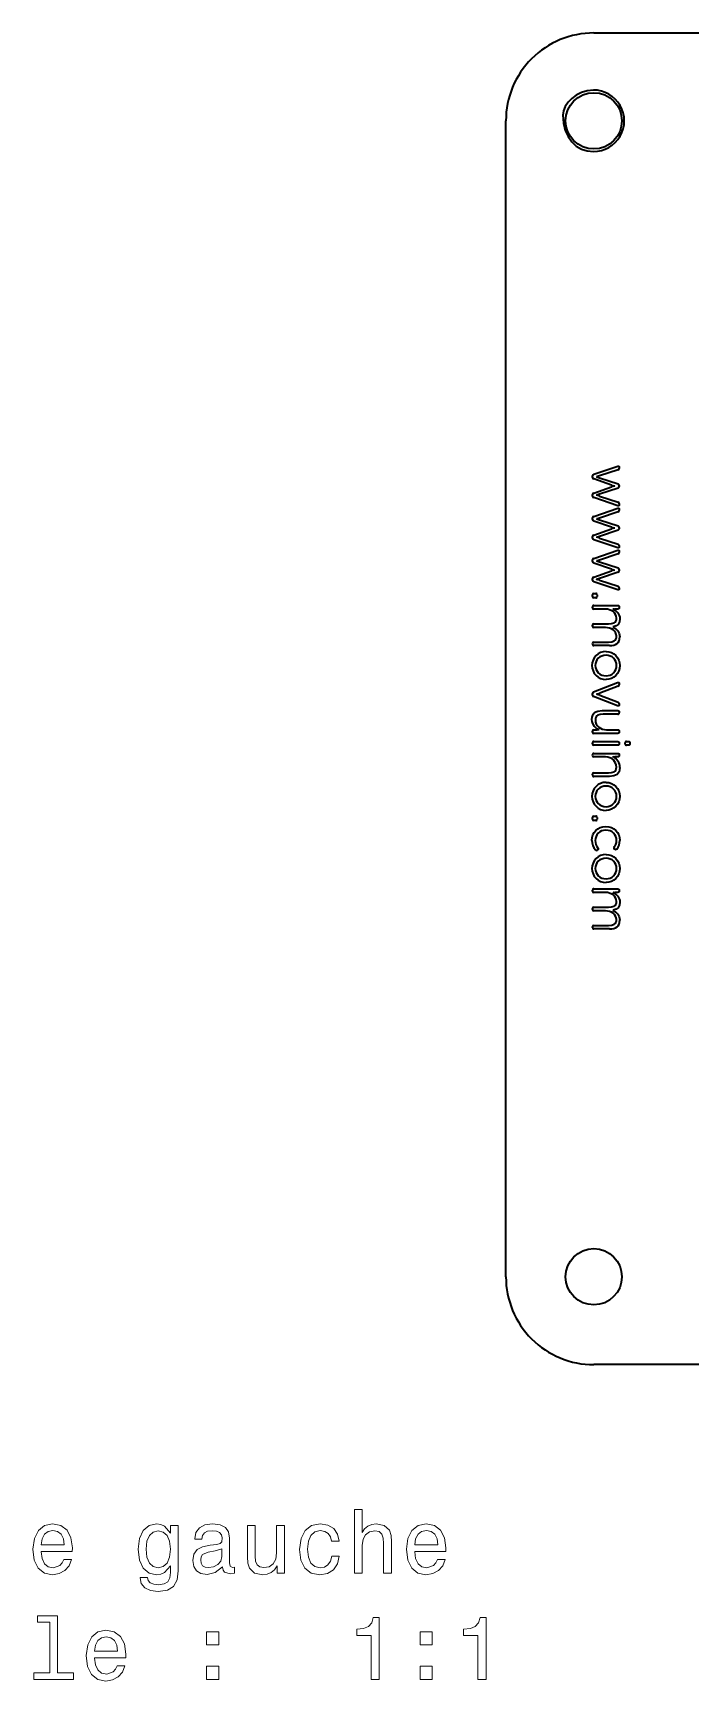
# Model space of a CAD drawing. Extents: x 428 to 891, y 189 to 670.
# Drawn here: x 785.4 to 822.8, y 364.6 to 458.4 of the extents above; entities that cross this region are included whole.
import ezdxf

# ---------------------------------------------------------------- set-up
doc = ezdxf.new("R2010")
doc.units = 0

msp = doc.modelspace()

# ---------------------------------------------------------------- linework, layer by layer
at = {"color": 7, "lineweight": 35}
for p, q in [((817.352, 458.379), (860.773, 458.379)), ((817.352, 458.379), (860.689, 458.379)), ((812.352, 387.619), (812.352, 453.379)), ((812.352, 387.619), (812.352, 453.379)), ((856.02, 382.619), (817.352, 382.619)), ((858.288, 382.619), (817.531, 382.619))]:
    msp.add_line(p, q, dxfattribs=at)
at = {"color": 7, "lineweight": 35, "ltscale": 0.002335}
msp.add_line((817.286, 433.09), (817.286, 433.183), dxfattribs=at)
at = {"color": 7, "lineweight": 35, "ltscale": 0.036023}
for p, q in [((817.349, 433.27), (818.714, 433.733)), ((818.714, 431.482), (817.349, 431.945)), ((817.349, 430.878), (818.714, 431.34)), ((818.714, 429.089), (817.349, 429.552)), ((817.349, 428.485), (818.714, 428.948)), ((818.714, 426.697), (817.349, 427.16))]:
    msp.add_line(p, q, dxfattribs=at)
at = {"color": 7, "lineweight": 35, "ltscale": 0.00421}
for p, q in [((817.671, 433.177), (817.509, 433.132)), ((817.671, 430.784), (817.509, 430.739)), ((817.671, 428.392), (817.509, 428.347))]:
    msp.add_line(p, q, dxfattribs=at)
at = {"color": 7, "lineweight": 35, "ltscale": 0.027966}
for p, q in [((818.735, 433.523), (817.671, 433.177)), ((818.735, 431.13), (817.671, 430.784)), ((818.735, 428.738), (817.671, 428.392))]:
    msp.add_line(p, q, dxfattribs=at)
at = {"color": 7, "lineweight": 35, "ltscale": 0.001576}
for p, q in [((818.798, 433.67), (818.798, 433.607)), ((818.798, 431.605), (818.798, 431.542)), ((818.798, 431.277), (818.798, 431.214)), ((818.798, 429.212), (818.798, 429.149)), ((818.798, 428.885), (818.798, 428.822)), ((818.798, 426.82), (818.798, 426.757)), ((818.798, 420.226), (818.798, 420.163))]:
    msp.add_line(p, q, dxfattribs=at)
at = {"color": 7, "lineweight": 35, "ltscale": 0.02678}
for p, q in [((818.362, 432.657), (817.349, 433.006)), ((818.362, 430.264), (817.349, 430.613)), ((818.362, 427.872), (817.349, 428.221))]:
    msp.add_line(p, q, dxfattribs=at)
at = {"color": 7, "lineweight": 35, "ltscale": 0.026805}
for p, q in [((817.349, 432.206), (818.362, 432.558)), ((817.349, 429.813), (818.362, 430.165)), ((817.349, 427.421), (818.362, 427.773))]:
    msp.add_line(p, q, dxfattribs=at)
at = {"color": 7, "lineweight": 35, "ltscale": 0.000146484}
for p, q in [((817.509, 433.132), (817.509, 433.126)), ((818.524, 432.603), (818.524, 432.609)), ((817.509, 432.086), (817.509, 432.08)), ((817.509, 430.739), (817.509, 430.733)), ((817.509, 429.693), (817.509, 429.687)), ((818.524, 430.21), (818.524, 430.216)), ((817.509, 428.347), (817.509, 428.341)), ((818.524, 427.818), (818.524, 427.824)), ((817.509, 427.301), (817.509, 427.295))]:
    msp.add_line(p, q, dxfattribs=at)
at = {"color": 7, "lineweight": 35, "ltscale": 0.002763}
for p, q in [((817.509, 433.126), (817.615, 433.096)), ((817.509, 430.733), (817.615, 430.703)), ((817.509, 428.341), (817.615, 428.311))]:
    msp.add_line(p, q, dxfattribs=at)
at = {"color": 7, "lineweight": 35, "ltscale": 0.001469}
for p, q in [((817.615, 433.096), (817.671, 433.078)), ((817.615, 430.703), (817.671, 430.685)), ((817.615, 428.311), (817.671, 428.293))]:
    msp.add_line(p, q, dxfattribs=at)
at = {"color": 7, "lineweight": 35, "ltscale": 0.027937}
for p, q in [((817.671, 433.078), (818.732, 432.726)), ((817.671, 430.685), (818.732, 430.334)), ((817.671, 428.293), (818.732, 427.941))]:
    msp.add_line(p, q, dxfattribs=at)
at = {"color": 7, "lineweight": 35, "ltscale": 0.02794}
for p, q in [((818.732, 432.486), (817.671, 432.134)), ((818.732, 430.093), (817.671, 429.741)), ((818.732, 427.701), (817.671, 427.349))]:
    msp.add_line(p, q, dxfattribs=at)
at = {"color": 7, "lineweight": 35, "ltscale": 0.001801}
for p, q in [((818.792, 432.642), (818.792, 432.57)), ((818.792, 430.249), (818.792, 430.177))]:
    msp.add_line(p, q, dxfattribs=at)
at = {"color": 7, "lineweight": 35, "ltscale": 0.002325}
for p, q in [((817.286, 432.029), (817.286, 432.122)), ((817.286, 429.636), (817.286, 429.729)), ((817.286, 427.244), (817.286, 427.337))]:
    msp.add_line(p, q, dxfattribs=at)
at = {"color": 7, "lineweight": 35, "ltscale": 0.002765}
for p, q in [((817.615, 432.116), (817.509, 432.086)), ((817.615, 429.723), (817.509, 429.693)), ((817.615, 427.331), (817.509, 427.301))]:
    msp.add_line(p, q, dxfattribs=at)
at = {"color": 7, "lineweight": 35, "ltscale": 0.001467}
for p, q in [((817.671, 432.134), (817.615, 432.116)), ((817.671, 429.741), (817.615, 429.723)), ((817.671, 427.349), (817.615, 427.331))]:
    msp.add_line(p, q, dxfattribs=at)
at = {"color": 7, "lineweight": 35, "ltscale": 0.027964}
for p, q in [((817.671, 432.035), (818.735, 431.689)), ((817.671, 429.642), (818.735, 429.297)), ((817.671, 427.25), (818.735, 426.904))]:
    msp.add_line(p, q, dxfattribs=at)
at = {"color": 7, "lineweight": 35, "ltscale": 0.002334}
for p, q in [((817.286, 430.697), (817.286, 430.79)), ((817.286, 428.305), (817.286, 428.398))]:
    msp.add_line(p, q, dxfattribs=at)
at = {"color": 7, "lineweight": 35, "ltscale": 0.0018}
msp.add_line((818.792, 427.857), (818.792, 427.785), dxfattribs=at)
at = {"color": 7, "lineweight": 35, "ltscale": 0.00248}
for p, q in [((817.286, 426.318), (817.286, 426.417)), ((817.536, 426.417), (817.536, 426.318)), ((817.286, 413.646), (817.286, 413.746)), ((817.536, 413.746), (817.536, 413.646))]:
    msp.add_line(p, q, dxfattribs=at)
at = {"color": 7, "lineweight": 35, "ltscale": 0.00143}
for p, q in [((817.286, 425.675), (817.286, 425.732)), ((817.286, 417.935), (817.286, 417.992)), ((817.286, 417.265), (817.286, 417.322)), ((818.798, 417.992), (818.798, 417.935)), ((817.286, 409.555), (817.286, 409.613))]:
    msp.add_line(p, q, dxfattribs=at)
at = {"color": 7, "lineweight": 35, "ltscale": 0.002557}
for p, q in [((817.361, 426.489), (817.464, 426.489)), ((817.464, 426.246), (817.361, 426.246)), ((817.361, 413.818), (817.464, 413.818)), ((817.464, 413.574), (817.361, 413.574))]:
    msp.add_line(p, q, dxfattribs=at)
at = {"color": 7, "lineweight": 35, "ltscale": 0.034038}
for p, q in [((817.361, 425.807), (818.723, 425.807)), ((818.723, 418.533), (817.361, 418.533)), ((817.361, 418.068), (818.723, 418.068)), ((818.723, 417.863), (817.361, 417.863)), ((817.361, 417.397), (818.723, 417.397)), ((817.361, 409.688), (818.723, 409.688))]:
    msp.add_line(p, q, dxfattribs=at)
at = {"color": 7, "lineweight": 35, "ltscale": 0.001353}
for p, q in [((818.798, 425.732), (818.798, 425.678)), ((817.286, 418.606), (817.286, 418.66))]:
    msp.add_line(p, q, dxfattribs=at)
at = {"color": 7, "lineweight": 35, "ltscale": 0.016382}
for p, q in [((818.017, 425.603), (817.361, 425.603)), ((818.017, 424.563), (817.361, 424.563)), ((818.017, 409.483), (817.361, 409.483)), ((818.017, 408.443), (817.361, 408.443))]:
    msp.add_line(p, q, dxfattribs=at)
at = {"color": 7, "lineweight": 35, "ltscale": 0.020894}
for p, q in [((817.361, 424.767), (818.197, 424.767)), ((817.361, 423.73), (818.197, 423.73)), ((817.361, 408.648), (818.197, 408.648)), ((817.361, 407.611), (818.197, 407.611))]:
    msp.add_line(p, q, dxfattribs=at)
at = {"color": 7, "lineweight": 35, "ltscale": 0.000154877}
for p, q in [((818.44, 425.618), (818.44, 425.612)), ((818.455, 424.59), (818.455, 424.584)), ((818.44, 417.208), (818.44, 417.202)), ((818.455, 408.471), (818.455, 408.464))]:
    msp.add_line(p, q, dxfattribs=at)
at = {"color": 7, "lineweight": 35, "ltscale": 0.004358}
for p, q in [((818.723, 425.606), (818.548, 425.606)), ((817.361, 418.732), (817.536, 418.732)), ((818.723, 417.196), (818.548, 417.196)), ((818.723, 409.487), (818.548, 409.487))]:
    msp.add_line(p, q, dxfattribs=at)
at = {"color": 7, "lineweight": 35, "ltscale": 0.001421}
for p, q in [((817.286, 424.635), (817.286, 424.692)), ((818.798, 418.663), (818.798, 418.606)), ((817.286, 416.159), (817.286, 416.216)), ((817.286, 408.516), (817.286, 408.573))]:
    msp.add_line(p, q, dxfattribs=at)
at = {"color": 7, "lineweight": 35, "ltscale": 0.001352}
for p, q in [((817.286, 423.601), (817.286, 423.655)), ((818.798, 417.322), (818.798, 417.268)), ((818.798, 409.613), (818.798, 409.559)), ((817.286, 407.481), (817.286, 407.536))]:
    msp.add_line(p, q, dxfattribs=at)
at = {"color": 7, "lineweight": 35, "ltscale": 0.022169}
for p, q in [((818.248, 423.526), (817.361, 423.526)), ((818.248, 416.084), (817.361, 416.084)), ((818.248, 407.406), (817.361, 407.406))]:
    msp.add_line(p, q, dxfattribs=at)
at = {"color": 7, "lineweight": 35, "ltscale": 0.036625}
msp.add_line((817.343, 420.893), (818.711, 421.419), dxfattribs=at)
at = {"color": 7, "lineweight": 35, "ltscale": 0.028064}
msp.add_line((818.738, 421.214), (817.689, 420.815), dxfattribs=at)
at = {"color": 7, "lineweight": 35, "ltscale": 0.001653}
msp.add_line((818.798, 421.362), (818.798, 421.296), dxfattribs=at)
at = {"color": 7, "lineweight": 35, "ltscale": 0.002472}
msp.add_line((817.286, 420.71), (817.286, 420.809), dxfattribs=at)
at = {"color": 7, "lineweight": 35, "ltscale": 0.036627}
msp.add_line((818.711, 420.102), (817.343, 420.628), dxfattribs=at)
at = {"color": 7, "lineweight": 35, "ltscale": 0.00015564}
for p, q in [((817.506, 420.764), (817.506, 420.758)), ((818.44, 409.499), (818.44, 409.492))]:
    msp.add_line(p, q, dxfattribs=at)
at = {"color": 7, "lineweight": 35, "ltscale": 0.028039}
msp.add_line((817.689, 420.704), (818.738, 420.307), dxfattribs=at)
at = {"color": 7, "lineweight": 35, "ltscale": 0.02216}
msp.add_line((817.836, 419.829), (818.723, 419.829), dxfattribs=at)
at = {"color": 7, "lineweight": 35, "ltscale": 0.020808}
msp.add_line((818.723, 419.624), (817.89, 419.624), dxfattribs=at)
at = {"color": 7, "lineweight": 35, "ltscale": 0.001429}
msp.add_line((818.798, 419.757), (818.798, 419.7), dxfattribs=at)
at = {"color": 7, "lineweight": 35, "ltscale": 0.000145721}
msp.add_line((817.644, 418.723), (817.644, 418.729), dxfattribs=at)
at = {"color": 7, "lineweight": 35, "ltscale": 0.016226}
msp.add_line((818.074, 418.738), (818.723, 418.738), dxfattribs=at)
at = {"color": 7, "lineweight": 35, "ltscale": 0.001878}
for p, q in [((819.144, 417.926), (819.144, 418.001)), ((819.399, 418.001), (819.399, 417.926))]:
    msp.add_line(p, q, dxfattribs=at)
at = {"color": 7, "lineweight": 35, "ltscale": 0.002704}
for p, q in [((819.216, 418.074), (819.324, 418.074)), ((819.324, 417.854), (819.216, 417.854))]:
    msp.add_line(p, q, dxfattribs=at)
at = {"color": 7, "lineweight": 35, "ltscale": 0.016606}
msp.add_line((818.026, 417.193), (817.361, 417.193), dxfattribs=at)
at = {"color": 7, "lineweight": 35, "ltscale": 0.020818}
msp.add_line((817.361, 416.288), (818.194, 416.288), dxfattribs=at)
at = {"color": 7, "lineweight": 35, "ltscale": 0.000922733}
msp.add_line((817.575, 411.909), (817.545, 411.888), dxfattribs=at)
at = {"color": 7, "lineweight": 35, "ltscale": 0.000979538}
msp.add_line((818.56, 411.933), (818.527, 411.954), dxfattribs=at)
at = {"color": 7, "lineweight": 35}
for points in [[(817.337, 455.131), (816.985, 455.096), (816.656, 454.999), (816.359, 454.849), (816.1, 454.659), (815.886, 454.438), (815.725, 454.199), (815.623, 453.95), (815.587, 453.704)], [(815.587, 453.704), (815.623, 453.245), (815.725, 452.836), (815.886, 452.482), (816.1, 452.184), (816.359, 451.947), (816.656, 451.774), (816.985, 451.668), (817.337, 451.632)], [(818.714, 433.733), (818.761, 433.737), (818.789, 433.716), (818.798, 433.67)], [(818.798, 431.542), (818.789, 431.498), (818.761, 431.478), (818.714, 431.482)], [(818.714, 431.34), (818.761, 431.344), (818.789, 431.323), (818.798, 431.277)], [(818.798, 429.149), (818.789, 429.105), (818.761, 429.085), (818.714, 429.089)], [(818.714, 428.948), (818.761, 428.952), (818.789, 428.931), (818.798, 428.885)], [(818.798, 426.757), (818.789, 426.713), (818.761, 426.693), (818.714, 426.697)], [(818.723, 425.807), (818.765, 425.799), (818.79, 425.774), (818.798, 425.732)], [(818.798, 425.678), (818.79, 425.638), (818.765, 425.614), (818.723, 425.606)], [(818.648, 425.086), (818.633, 425.195), (818.592, 425.296), (818.528, 425.385), (818.446, 425.46), (818.35, 425.52), (818.131, 425.593), (818.017, 425.603)], [(818.197, 424.767), (818.362, 424.776), (818.506, 424.818), (818.564, 424.859), (818.609, 424.915), (818.638, 424.989), (818.648, 425.086)], [(818.44, 425.612), (818.588, 425.528), (818.714, 425.395), (818.801, 425.233), (818.826, 425.145), (818.834, 425.056)], [(818.834, 425.056), (818.81, 424.87), (818.739, 424.734), (818.621, 424.642), (818.455, 424.59)], [(818.648, 424.055), (818.634, 424.164), (818.594, 424.262), (818.531, 424.349), (818.449, 424.423), (818.353, 424.483), (818.246, 424.527), (818.017, 424.563)], [(818.197, 423.73), (818.371, 423.742), (818.514, 423.79), (818.569, 423.833), (818.612, 423.89), (818.639, 423.963), (818.648, 424.055)], [(818.455, 424.584), (818.595, 424.498), (818.717, 424.369), (818.803, 424.21), (818.834, 424.028)], [(818.05, 422.979), (817.922, 422.967), (817.805, 422.933), (817.7, 422.878), (817.609, 422.806), (817.535, 422.72), (817.48, 422.62), (817.445, 422.508), (817.433, 422.39), (817.445, 422.273), (817.48, 422.163), (817.536, 422.063), (817.609, 421.977), (817.7, 421.905), (817.805, 421.85), (817.922, 421.816), (818.049, 421.804)], [(818.049, 421.804), (818.174, 421.816), (818.289, 421.85), (818.391, 421.905), (818.48, 421.977), (818.552, 422.063), (818.606, 422.163), (818.639, 422.273), (818.651, 422.39), (818.639, 422.508), (818.606, 422.62), (818.552, 422.72), (818.48, 422.806), (818.391, 422.878), (818.289, 422.933), (818.174, 422.967), (818.05, 422.979)], [(818.05, 423.19), (818.212, 423.174), (818.361, 423.126), (818.494, 423.052), (818.609, 422.955), (818.703, 422.837), (818.774, 422.703), (818.819, 422.553), (818.834, 422.393)], [(818.834, 422.393), (818.819, 422.232), (818.774, 422.082), (818.703, 421.946), (818.609, 421.828), (818.494, 421.73), (818.361, 421.657), (818.212, 421.61), (818.049, 421.593)], [(818.711, 421.419), (818.758, 421.426), (818.775, 421.419), (818.794, 421.394), (818.798, 421.362)], [(818.798, 420.163), (818.794, 420.128), (818.788, 420.116), (818.776, 420.102), (818.759, 420.096), (818.711, 420.102)], [(817.25, 419.324), (817.26, 419.458), (817.291, 419.568), (817.335, 419.648), (817.394, 419.712), (817.476, 419.764), (817.577, 419.8), (817.836, 419.829)], [(817.644, 418.729), (817.521, 418.799), (817.391, 418.923), (817.291, 419.097), (817.26, 419.204), (817.25, 419.324)], [(817.89, 419.624), (817.719, 419.614), (817.576, 419.57), (817.521, 419.529), (817.479, 419.471), (817.452, 419.394), (817.443, 419.297)], [(817.443, 419.297), (817.456, 419.174), (817.495, 419.064), (817.556, 418.968), (817.635, 418.888), (817.729, 418.824), (817.836, 418.777), (817.953, 418.748), (818.074, 418.738)], [(818.723, 419.829), (818.765, 419.821), (818.79, 419.797), (818.798, 419.757)], [(818.723, 418.738), (818.765, 418.73), (818.79, 418.704), (818.798, 418.663)], [(818.798, 418.606), (818.79, 418.565), (818.765, 418.541), (818.723, 418.533)], [(818.723, 418.068), (818.765, 418.059), (818.79, 418.034), (818.798, 417.992)], [(818.798, 417.935), (818.79, 417.895), (818.765, 417.871), (818.723, 417.863)], [(818.723, 417.397), (818.765, 417.389), (818.79, 417.364), (818.798, 417.322)], [(818.798, 417.268), (818.79, 417.228), (818.765, 417.204), (818.723, 417.196)], [(819.324, 418.074), (819.366, 418.066), (819.391, 418.042), (819.399, 418.001)], [(819.399, 417.926), (819.391, 417.886), (819.366, 417.862), (819.324, 417.854)], [(818.642, 416.619), (818.63, 416.735), (818.595, 416.844), (818.54, 416.942), (818.466, 417.026), (818.375, 417.095), (818.271, 417.148), (818.153, 417.181), (818.026, 417.193)], [(818.194, 416.288), (818.365, 416.299), (818.508, 416.344), (818.563, 416.386), (818.606, 416.445), (818.633, 416.521), (818.642, 416.619)], [(818.834, 416.592), (818.824, 416.462), (818.795, 416.354), (818.747, 416.267), (818.681, 416.198), (818.597, 416.146), (818.496, 416.111), (818.248, 416.084)], [(818.05, 415.537), (817.922, 415.525), (817.805, 415.49), (817.7, 415.435), (817.609, 415.364), (817.535, 415.278), (817.48, 415.178), (817.445, 415.066), (817.433, 414.948), (817.445, 414.831), (817.48, 414.72), (817.536, 414.621), (817.609, 414.534), (817.7, 414.463), (817.805, 414.408), (817.922, 414.374), (818.049, 414.361)], [(818.049, 414.361), (818.174, 414.374), (818.289, 414.408), (818.391, 414.463), (818.48, 414.534), (818.552, 414.621), (818.606, 414.72), (818.639, 414.831), (818.651, 414.948), (818.639, 415.066), (818.606, 415.178), (818.552, 415.278), (818.48, 415.364), (818.391, 415.435), (818.289, 415.49), (818.174, 415.525), (818.05, 415.537)], [(818.05, 415.747), (818.212, 415.731), (818.361, 415.684), (818.494, 415.61), (818.609, 415.513), (818.703, 415.395), (818.774, 415.26), (818.819, 415.111), (818.834, 414.951)], [(818.834, 414.951), (818.819, 414.79), (818.774, 414.64), (818.703, 414.504), (818.609, 414.386), (818.494, 414.288), (818.361, 414.214), (818.212, 414.167), (818.049, 414.151)], [(817.25, 412.444), (817.264, 412.607), (817.307, 412.758), (817.376, 412.894), (817.47, 413.011), (817.584, 413.106), (817.719, 413.177), (817.872, 413.222), (818.041, 413.238)], [(818.041, 413.027), (817.911, 413.016), (817.794, 412.982), (817.691, 412.928), (817.603, 412.857), (817.532, 412.77), (817.479, 412.669), (817.445, 412.557), (817.433, 412.435)], [(818.041, 413.238), (818.208, 413.222), (818.361, 413.176), (818.496, 413.103), (818.612, 413.007), (818.705, 412.891), (818.775, 412.757), (818.819, 412.606), (818.834, 412.444)], [(818.651, 412.438), (818.639, 412.558), (818.606, 412.67), (818.552, 412.77), (818.481, 412.857), (818.393, 412.928), (818.289, 412.982), (818.17, 413.016), (818.041, 413.027)], [(817.593, 412.008), (817.611, 411.972), (817.605, 411.939), (817.575, 411.909)], [(818.05, 411.642), (818.212, 411.626), (818.361, 411.578), (818.494, 411.504), (818.609, 411.407), (818.703, 411.29), (818.774, 411.155), (818.819, 411.005), (818.834, 410.845)], [(818.663, 411.942), (818.633, 411.917), (818.599, 411.914), (818.56, 411.933)], [(818.05, 411.431), (817.922, 411.42), (817.805, 411.385), (817.7, 411.33), (817.609, 411.258), (817.535, 411.172), (817.48, 411.072), (817.445, 410.961), (817.433, 410.843), (817.445, 410.726), (817.48, 410.615), (817.536, 410.515), (817.609, 410.429), (817.7, 410.357), (817.805, 410.303), (817.922, 410.268), (818.049, 410.256)], [(818.049, 410.256), (818.174, 410.268), (818.289, 410.303), (818.391, 410.357), (818.48, 410.429), (818.552, 410.515), (818.606, 410.615), (818.639, 410.726), (818.651, 410.843), (818.639, 410.961), (818.606, 411.072), (818.552, 411.172), (818.48, 411.258), (818.391, 411.33), (818.289, 411.385), (818.174, 411.42), (818.05, 411.431)], [(818.834, 410.845), (818.819, 410.685), (818.774, 410.534), (818.703, 410.398), (818.609, 410.28), (818.494, 410.183), (818.361, 410.109), (818.212, 410.062), (818.049, 410.045)], [(818.648, 408.967), (818.633, 409.076), (818.592, 409.177), (818.528, 409.266), (818.446, 409.341), (818.35, 409.401), (818.131, 409.474), (818.017, 409.483)], [(818.197, 408.648), (818.362, 408.657), (818.506, 408.699), (818.564, 408.739), (818.609, 408.795), (818.638, 408.869), (818.648, 408.967)], [(818.44, 409.492), (818.588, 409.408), (818.714, 409.276), (818.801, 409.114), (818.826, 409.026), (818.834, 408.936)], [(818.834, 408.936), (818.81, 408.751), (818.739, 408.615), (818.621, 408.523), (818.455, 408.471)], [(818.723, 409.688), (818.765, 409.679), (818.79, 409.654), (818.798, 409.613)], [(818.798, 409.559), (818.79, 409.518), (818.765, 409.494), (818.723, 409.487)], [(818.648, 407.936), (818.634, 408.045), (818.594, 408.143), (818.531, 408.23), (818.449, 408.304), (818.353, 408.363), (818.246, 408.407), (818.017, 408.443)], [(818.197, 407.611), (818.371, 407.623), (818.514, 407.671), (818.569, 407.714), (818.612, 407.77), (818.639, 407.843), (818.648, 407.936)], [(818.455, 408.464), (818.595, 408.379), (818.717, 408.25), (818.803, 408.09), (818.834, 407.908)]]:
    msp.add_lwpolyline(points, dxfattribs=at)
at = {"color": 7, "lineweight": 13}
for points in [[(803.737, 370.763), (804.181, 370.763), (804.181, 372.326), (804.227, 372.684), (804.373, 372.946), (804.6, 373.108), (804.902, 373.168), (805.144, 373.118), (805.296, 372.982), (805.371, 372.755), (805.397, 372.452), (805.397, 370.763), (805.84, 370.763), (805.84, 372.543), (805.82, 372.901), (805.729, 373.198), (805.432, 373.471), (804.968, 373.567), (804.716, 373.531), (804.499, 373.435), (804.317, 373.284), (804.181, 373.077), (804.181, 374.384), (803.737, 374.384)], [(785.909, 371.988), (787.685, 371.988), (787.69, 372.195), (787.609, 372.775), (787.387, 373.209), (787.034, 373.471), (786.565, 373.567), (786.106, 373.466), (785.753, 373.183), (785.526, 372.724), (785.446, 372.119), (785.521, 371.499), (785.748, 371.045), (786.096, 370.763), (786.55, 370.667), (786.943, 370.732), (787.266, 370.904), (787.503, 371.176), (787.639, 371.539), (787.201, 371.539), (787.11, 371.337), (786.979, 371.186), (786.605, 371.065), (786.318, 371.121), (786.101, 371.297), (785.96, 371.585), (785.909, 371.973)], [(785.909, 372.361), (785.965, 372.709), (786.101, 372.966), (786.308, 373.123), (786.58, 373.178), (786.848, 373.123), (787.054, 372.966), (787.18, 372.709), (787.226, 372.361)], [(793.701, 370.884), (793.701, 373.471), (793.278, 373.471), (793.278, 373.032), (792.93, 373.43), (792.718, 373.531), (792.481, 373.567), (792.052, 373.466), (791.719, 373.183), (791.502, 372.729), (791.427, 372.119), (791.502, 371.504), (791.719, 371.05), (792.052, 370.763), (792.481, 370.667), (792.723, 370.702), (792.925, 370.793), (793.278, 371.176), (793.278, 370.793), (793.237, 370.49), (793.126, 370.273), (792.915, 370.147), (792.597, 370.102), (792.319, 370.132), (792.123, 370.208), (792.007, 370.339), (791.971, 370.515), (791.543, 370.515), (791.543, 370.495), (791.608, 370.173), (791.81, 369.93), (792.133, 369.774), (792.572, 369.719), (793.096, 369.794), (793.444, 370.006), (793.641, 370.374)], [(791.886, 372.119), (791.931, 372.568), (792.067, 372.901), (792.279, 373.098), (792.562, 373.168), (792.859, 373.098), (793.081, 372.901), (793.217, 372.568), (793.268, 372.119), (793.217, 371.66), (793.081, 371.332), (792.859, 371.131), (792.562, 371.065), (792.279, 371.131), (792.067, 371.332), (791.931, 371.665)], [(796.238, 371.116), (796.238, 371.1), (796.263, 370.929), (796.339, 370.808), (796.657, 370.712), (796.904, 370.752), (796.904, 371.095), (796.798, 371.08), (796.657, 371.146), (796.631, 371.348), (796.631, 372.75), (796.571, 373.108), (796.394, 373.36), (796.087, 373.511), (795.653, 373.567), (795.229, 373.506), (794.917, 373.335), (794.72, 373.067), (794.654, 372.714), (794.654, 372.684), (795.053, 372.684), (795.088, 372.896), (795.199, 373.047), (795.381, 373.138), (795.638, 373.173), (795.885, 373.148), (796.062, 373.072), (796.167, 372.941), (796.203, 372.76), (796.183, 372.548), (796.102, 372.442), (795.9, 372.392), (795.522, 372.351), (795.088, 372.26), (794.781, 372.099), (794.599, 371.847), (794.544, 371.474), (794.594, 371.141), (794.75, 370.894), (795.002, 370.737), (795.35, 370.682), (795.819, 370.788)], [(799.753, 373.471), (799.309, 373.471), (799.309, 371.907), (799.259, 371.544), (799.113, 371.282), (798.886, 371.121), (798.588, 371.07), (798.351, 371.111), (798.2, 371.232), (798.114, 371.438), (798.094, 371.731), (798.094, 373.471), (797.65, 373.471), (797.65, 371.691), (797.665, 371.332), (797.761, 371.035), (798.054, 370.763), (798.523, 370.667), (798.775, 370.702), (798.992, 370.793), (799.178, 370.949), (799.33, 371.176), (799.33, 370.763), (799.753, 370.763)], [(802.426, 372.573), (802.865, 372.573), (802.774, 372.977), (802.557, 373.294), (802.219, 373.491), (801.781, 373.567), (801.296, 373.466), (800.928, 373.183), (800.696, 372.724), (800.616, 372.109), (800.691, 371.499), (800.918, 371.045), (801.276, 370.763), (801.765, 370.667), (802.199, 370.742), (802.537, 370.954), (802.769, 371.287), (802.87, 371.731), (802.446, 371.731), (802.371, 371.448), (802.229, 371.237), (802.028, 371.105), (801.781, 371.065), (801.473, 371.131), (801.251, 371.332), (801.115, 371.66), (801.069, 372.124), (801.115, 372.578), (801.256, 372.906), (801.483, 373.108), (801.781, 373.178), (802.043, 373.133), (802.24, 373.017), (802.371, 372.825)], [(807.162, 371.988), (808.937, 371.988), (808.942, 372.195), (808.861, 372.775), (808.639, 373.209), (808.286, 373.471), (807.817, 373.567), (807.358, 373.466), (807.005, 373.183), (806.778, 372.724), (806.698, 372.119), (806.773, 371.499), (807, 371.045), (807.348, 370.763), (807.802, 370.667), (808.196, 370.732), (808.518, 370.904), (808.755, 371.176), (808.891, 371.539), (808.453, 371.539), (808.362, 371.337), (808.231, 371.186), (807.858, 371.065), (807.57, 371.121), (807.353, 371.297), (807.212, 371.585), (807.162, 371.973)], [(807.162, 372.361), (807.217, 372.709), (807.353, 372.966), (807.56, 373.123), (807.832, 373.178), (808.1, 373.123), (808.306, 372.966), (808.433, 372.709), (808.478, 372.361)], [(796.188, 371.711), (796.127, 371.448), (795.966, 371.247), (795.724, 371.116), (795.426, 371.07), (795.234, 371.095), (795.098, 371.176), (795.013, 371.317), (794.987, 371.514), (795.008, 371.691), (795.088, 371.817), (795.411, 371.958), (795.819, 372.018), (796.188, 372.139)], [(786.404, 367.964), (786.404, 365.089), (785.491, 365.089), (785.491, 364.716), (787.755, 364.716), (787.755, 365.089), (786.848, 365.089), (786.848, 368.337), (785.708, 368.337), (785.708, 367.964)], [(804.69, 364.716), (805.149, 364.716), (805.149, 368.241), (804.806, 368.241), (804.716, 367.933), (804.534, 367.727), (804.257, 367.605), (803.873, 367.565), (803.873, 367.207), (804.69, 367.207)], [(810.763, 364.716), (811.221, 364.716), (811.221, 368.241), (810.879, 368.241), (810.788, 367.933), (810.606, 367.727), (810.329, 367.605), (809.946, 367.565), (809.946, 367.207), (810.763, 367.207)], [(788.946, 365.941), (790.721, 365.941), (790.726, 366.148), (790.645, 366.728), (790.423, 367.162), (790.07, 367.424), (789.601, 367.52), (789.142, 367.419), (788.789, 367.136), (788.562, 366.678), (788.482, 366.072), (788.557, 365.452), (788.784, 364.998), (789.132, 364.716), (789.586, 364.62), (789.979, 364.685), (790.302, 364.857), (790.539, 365.129), (790.675, 365.492), (790.237, 365.492), (790.146, 365.291), (790.015, 365.139), (789.641, 365.018), (789.354, 365.074), (789.137, 365.25), (788.996, 365.538), (788.946, 365.926)], [(788.946, 366.314), (789.001, 366.662), (789.137, 366.92), (789.344, 367.076), (789.616, 367.131), (789.884, 367.076), (790.09, 366.92), (790.216, 366.662), (790.262, 366.314)], [(795.325, 366.673), (796.021, 366.673), (796.021, 367.424), (795.325, 367.424)], [(807.469, 366.673), (808.165, 366.673), (808.165, 367.424), (807.469, 367.424)], [(795.325, 364.716), (796.021, 364.716), (796.021, 365.467), (795.325, 365.467)], [(807.469, 364.716), (808.165, 364.716), (808.165, 365.467), (807.469, 365.467)]]:
    msp.add_lwpolyline(points, close=True, dxfattribs=at)
at = {"color": 7, "lineweight": 35}
for centre in [(817.352, 453.379), (817.352, 387.619)]:
    msp.add_circle(centre, 1.6, dxfattribs=at)
for centre, radius, start, end in [((817.352, 453.379), 5, 90, 180.00001), ((817.352, 453.379), 5, 90, 180.00001), ((817.338, 453.381), 1.75, 269.97946, 90.02306), ((817.37, 433.189), 0.0836, 104.24566, 183.93748), ((818.719, 433.6), 0.0787, 281.52814, 4.77622), ((817.365, 433.083), 0.0787, 175.22378, 258.47186), ((819.159, 435.036), 2.508, 251.48521, 255.35253), ((818.737, 431.546), 1.078, 101.35552, 110.3134), ((818.713, 432.65), 0.0786, 354.26624, 76.4109), ((818.714, 432.562), 0.0782, 283.34726, 5.71547), ((817.365, 432.129), 0.0787, 101.52814, 184.77622), ((817.365, 432.022), 0.0791, 175.19844, 258.2328), ((817.331, 431.128), 0.969, 69.43808, 79.41053), ((818.719, 431.612), 0.0791, 355.19844, 78.2328), ((817.37, 430.796), 0.0836, 104.24566, 183.93748), ((817.365, 430.691), 0.0787, 175.22378, 258.47186), ((818.719, 431.208), 0.0787, 281.52814, 4.77622), ((817.365, 429.736), 0.0787, 101.52814, 184.77622), ((817.365, 429.63), 0.0791, 175.19844, 258.2328), ((817.331, 428.735), 0.969, 69.43808, 79.41053), ((819.159, 432.643), 2.508, 251.48521, 255.35253), ((818.737, 429.154), 1.078, 101.35552, 110.3134), ((818.713, 430.257), 0.0786, 354.26624, 76.4109), ((818.714, 430.169), 0.0782, 283.34726, 5.71547), ((817.37, 428.404), 0.0836, 104.24566, 183.93748), ((818.719, 429.219), 0.0791, 355.19844, 78.2328), ((818.719, 428.815), 0.0787, 281.52814, 4.77622), ((817.365, 428.298), 0.0787, 175.22378, 258.47186), ((819.159, 430.251), 2.508, 251.48521, 255.35253), ((818.737, 426.761), 1.078, 101.35552, 110.3134), ((818.713, 427.865), 0.0786, 354.26624, 76.4109), ((818.714, 427.777), 0.0782, 283.34726, 5.71547), ((817.365, 427.344), 0.0787, 101.52814, 184.77622), ((817.365, 427.237), 0.0791, 175.19844, 258.2328), ((817.331, 426.343), 0.969, 69.43808, 79.41053), ((818.719, 426.827), 0.0791, 355.19844, 78.2328), ((817.351, 425.742), 0.0647, 81.04026, 188.95921), ((817.473, 426.427), 0.0622, 351.21996, 98.78003), ((817.473, 426.308), 0.0623, 261.31961, 9.00009), ((818.539, 426.015), 0.409, 256.03029, 271.32697), ((818.04, 422.399), 0.79, 89.33153, 180.65235), ((817.351, 423.591), 0.0649, 171.21496, 278.78504), ((818.04, 422.384), 0.79, 179.56009, 270.6812), ((818.721, 421.29), 0.0767, 282.66464, 4.60524), ((817.367, 420.815), 0.0811, 107.24213, 184.78182), ((817.362, 420.702), 0.0759, 174.27572, 255.57146), ((817.201, 422.199), 1.467, 281.98523, 289.42008), ((817.317, 419.776), 0.999, 68.12482, 79.09992), ((818.721, 420.232), 0.0762, 355.21977, 77.5673), ((818.733, 419.689), 0.0647, 261.04079, 8.95974), ((817.56, 418.36), 0.372, 76.94108, 93.70884), ((817.351, 418.003), 0.0647, 81.04026, 188.95921), ((817.351, 417.332), 0.0647, 81.04026, 188.95921), ((819.206, 418.011), 0.0623, 81.31962, 189.00009), ((819.206, 417.917), 0.0622, 171.21996, 278.78003), ((818.539, 417.605), 0.409, 256.03029, 271.32697), ((818.162, 416.589), 0.673, 0.20429, 65.55631), ((818.04, 414.957), 0.79, 89.33153, 180.65235), ((817.351, 416.149), 0.0647, 171.04079, 278.95974), ((818.04, 414.942), 0.79, 179.56009, 270.6812), ((817.473, 413.755), 0.0622, 351.21996, 98.78003), ((817.473, 413.637), 0.0623, 261.31961, 9.00009), ((818.085, 412.44), 0.835, 179.70799, 219.74417), ((818.04, 410.851), 0.79, 89.33153, 180.65235), ((818.099, 412.441), 0.667, 180.54129, 220.50725), ((817.648, 412.673), 1.062, 324.51661, 333.8024), ((818.143, 412.421), 0.507, 334.64769, 1.94233), ((818.036, 412.437), 0.798, 321.72483, 0.54643), ((818.04, 410.836), 0.79, 179.56009, 270.6812), ((817.351, 409.623), 0.0647, 81.04026, 188.95921), ((818.539, 409.895), 0.409, 256.03029, 271.32697), ((817.351, 407.471), 0.0649, 171.21496, 278.78504), ((817.352, 387.619), 5, 179.99999, 270), ((817.352, 387.619), 5, 179.99999, 270)]:
    msp.add_arc(centre, radius, start, end, dxfattribs=at)
for centre, major_axis, ratio, start_param, end_param in [((821.31, 422.631), (4.007, -3.839), 0.096964, 3.040716, 3.234213), ((825.492, 434.151), (8.189, 7.885), 0.067754, 3.07644, 3.211836), ((821.31, 429.461), (4.007, 3.839), 0.096964, 3.048972, 3.242469), ((825.492, 416.524), (8.187, -8.225), 0.067801, 3.074206, 3.209603), ((825.492, 432.468), (8.189, 7.885), 0.067754, 3.07644, 3.211836), ((730.72, 515.068), (87.992, -91.401), 0.050662, 6.276775, 6.335795), ((825.492, 415.487), (8.187, -8.225), 0.067801, 3.074206, 3.209603), ((700.447, 530.835), (118.294, -107.14), 0.050956, 6.226983, 6.273158), ((821.31, 414.874), (4.007, -3.839), 0.096964, 3.040716, 3.234213), ((825.492, 426.438), (8.189, 7.885), 0.067754, 3.07644, 3.211836), ((821.31, 421.721), (4.007, 3.839), 0.096964, 3.048972, 3.242469), ((821.31, 421.051), (4.007, 3.839), 0.096964, 3.048972, 3.242469), ((825.492, 408.383), (8.189, -7.885), 0.067754, 3.071349, 3.206745), ((821.31, 409.96), (4.007, -3.839), 0.096964, 3.040716, 3.234213), ((825.492, 421.479), (8.189, 7.885), 0.067754, 3.07644, 3.211836), ((817.971, 418.676), (-0.472, -6.801), 0.096067, 6.194402, 6.351801), ((831.423, 415.857), (12.926, 3.866), 0.061201, 3.070567, 3.194513), ((821.31, 413.342), (4.007, 3.839), 0.096964, 3.048972, 3.242469), ((825.492, 400.404), (8.187, -8.225), 0.067801, 3.074206, 3.209603), ((825.492, 416.348), (8.189, 7.885), 0.067754, 3.07644, 3.211836), ((730.72, 498.948), (87.992, -91.401), 0.050662, 6.276775, 6.335795), ((825.492, 399.367), (8.187, -8.225), 0.067801, 3.074206, 3.209603), ((700.447, 514.715), (118.294, -107.14), 0.050956, 6.226983, 6.273158)]:
    msp.add_ellipse(centre, major_axis=major_axis, ratio=ratio, start_param=start_param, end_param=end_param, dxfattribs=at)

doc.saveas('drawing.dxf')
